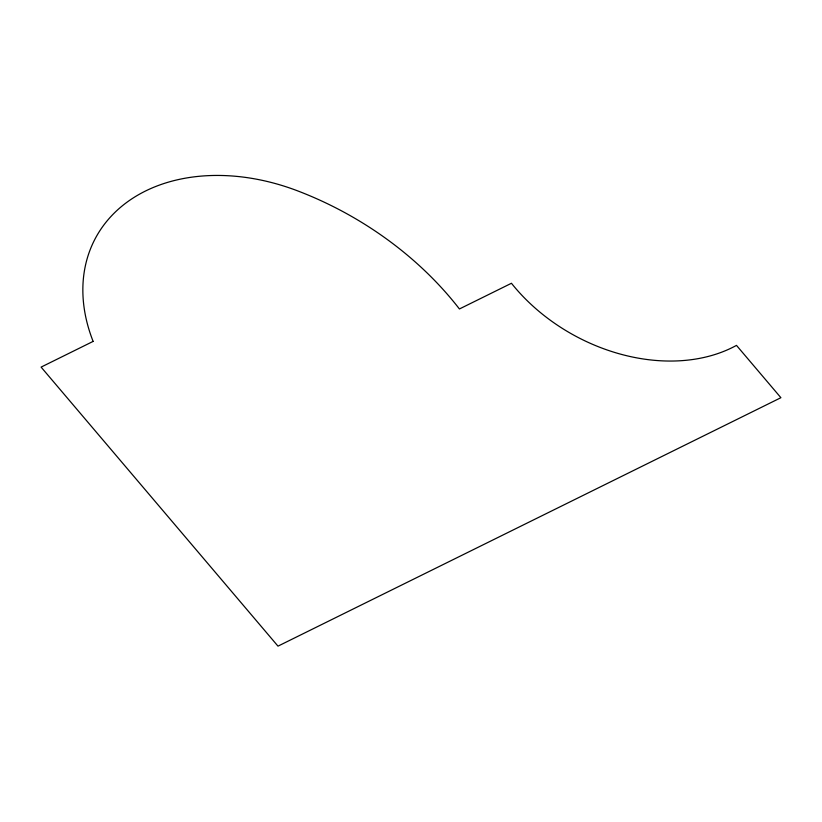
<?xml version="1.0" encoding="UTF-8"?>
<svg xmlns="http://www.w3.org/2000/svg" width="822" height="822" viewBox="0 0 822 822"><rect width="100%" height="100%" fill="white"/><g stroke="black" fill="none" stroke-linecap="round" stroke-linejoin="round"><path stroke-width="1.23" d="M93.122 341.397L41.1 367.105L277.99 646.143L780.9 397.704L736.481 345.384A162.602 120.454 28.5 0 1 511.448 283.271L459.426 308.969A288.635 213.823 28.5 0 0 297.626 190.868A188.515 139.648 28.5 0 0 126.824 202.335A188.515 139.648 28.5 0 0 93.122 341.397"/></g></svg>
